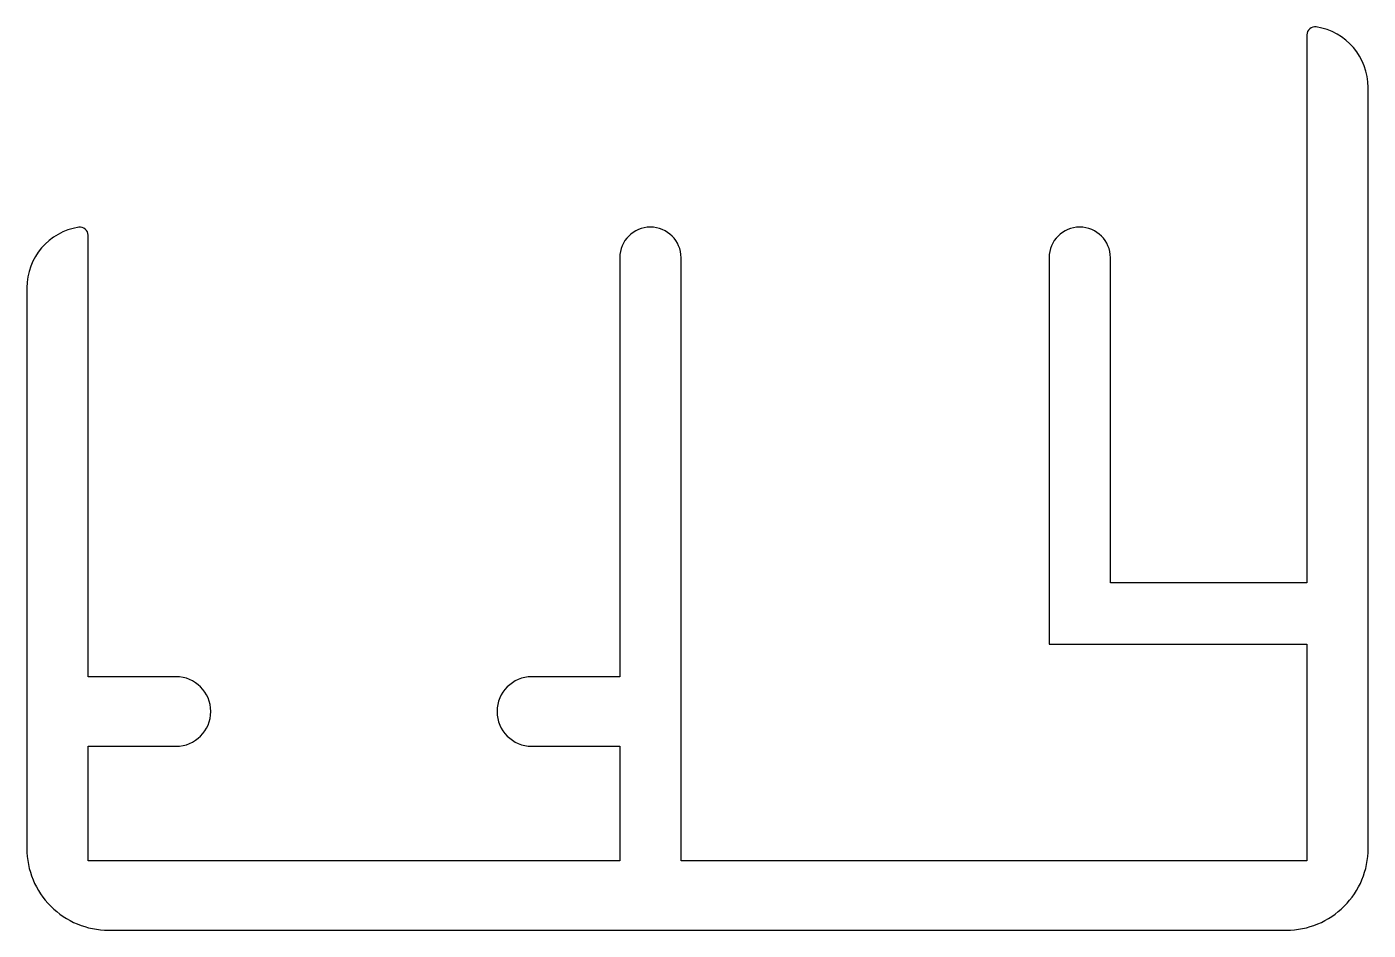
# Model space of a CAD drawing. Extents: x 1417.4 to 1450.2, y -20.9 to 1.2.
import ezdxf

# ---------------------------------------------------------------- set-up
doc = ezdxf.new("R2010")
doc.units = 0
doc.header["$LTSCALE"] = 15
doc.layers.get('0').update_dxf_attribs({"linetype": 'CONTINUOUS'})

msp = doc.modelspace()

# ---------------------------------------------------------------- linework, layer by layer
msp.add_lwpolyline([(1443.857, -12.351), (1443.857, -4.401, 1), (1442.357, -4.401), (1442.357, -13.851), (1448.661, -13.851), (1448.661, -19.151), (1433.357, -19.151), (1433.357, -4.401, 1), (1431.857, -4.401), (1431.857, -14.651), (1429.707, -14.651, 1), (1429.707, -16.351), (1431.857, -16.351), (1431.857, -19.151), (1418.857, -19.151), (1418.857, -16.351), (1421.007, -16.351, 1), (1421.007, -14.651), (1418.857, -14.651), (1418.857, -3.851, 0.460212), (1418.627, -3.654, 0.369664), (1417.357, -5.136), (1417.357, -18.851, 0.414214), (1419.357, -20.851), (1448.161, -20.851, 0.414214), (1450.161, -18.851), (1450.161, -0.236, 0.369664), (1448.892, 1.246, 0.460212), (1448.661, 1.049), (1448.661, -12.351)], format="xyb", close=True)

doc.saveas('drawing.dxf')
